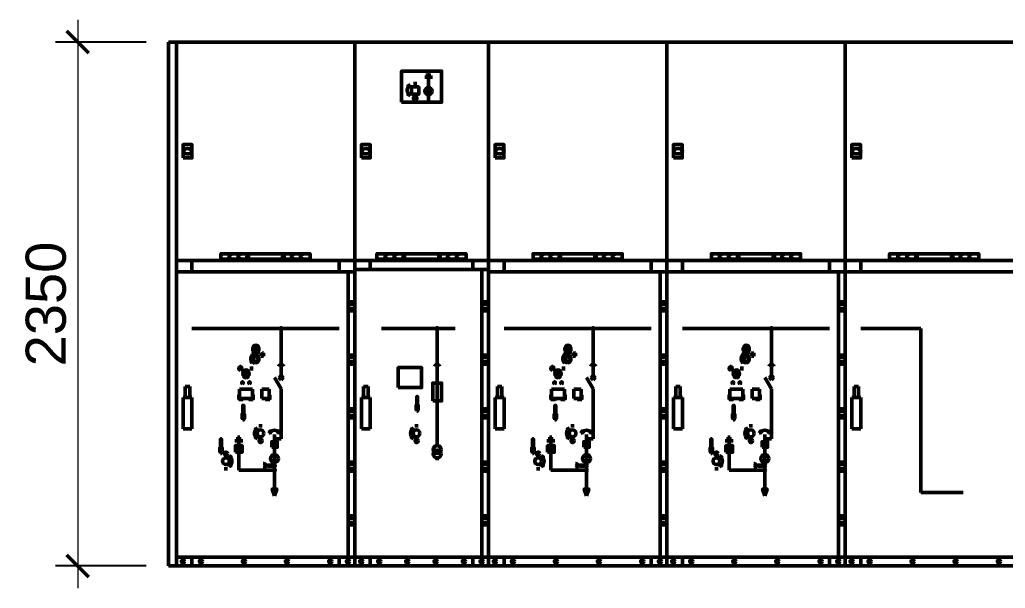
# Model space of a CAD drawing. Header units: millimetres. Extents: x 29247 to 64688, y 20262 to 44025.
# Drawn here: x 41616 to 46038, y 25784 to 28334 of the extents above; entities that cross this region are included whole.
import ezdxf

# ---------------------------------------------------------------- set-up
doc = ezdxf.new("R2010")
doc.units = ezdxf.units.MM
doc.layers.add('.-POPIS1', color=7, linetype='Continuous', lineweight=18)
doc.layers.add('ROZVADĚČ VN', color=5, linetype='Continuous', lineweight=50)
doc.styles.add('ARIALCE', font='arial.ttf')
doc.dimstyles.new('1-100', dxfattribs={"dimtxt": 180, "dimasz": 100, "dimexe": 100, "dimexo": 100, "dimgap": 50, "dimtad": 1, "dimdec": 0, "dimrnd": 1, "dimtxsty": 'ARIALCE', "dimblk": 'ARCHTICK', "dimcen": 1, "dimdle": 100, "dimclrd": 256, "dimclrt": 256, "dimadec": 0, "dimazin": 0, "dimtfac": 1, "dimtdec": 0, "dimtix": 1, "dimtmove": 2, "dimatfit": 0, "dimldrblk": 'ARCHTICK', "dimfxl": 800, "dimfxlon": 1, "dimtfill": 1, "dimlwd": -1, "dimarcsym": 0})

# ---------------------------------------------------------------- blocks, each defined once
blk = doc.blocks.new('_ArchTick')
at = {"color": 0, "linetype": 'ByBlock', "const_width": 0.15}
blk.add_lwpolyline([(-0.5, -0.5), (0.5, 0.5)], dxfattribs=at)
blk = doc.blocks.new('*D35')
at = {"layer": '.-POPIS1'}
blk.add_line((41876.3, 28333.6), (41876.3, 25783.6), dxfattribs=at)
at = {"layer": '.-POPIS1', "color": 0, "lineweight": -2}
for p, q in [((42184.1, 28233.6), (41776.3, 28233.6)), ((42184.1, 25883.6), (41776.3, 25883.6))]:
    blk.add_line(p, q, dxfattribs=at)
at = {"layer": 'DEFPOINTS', "color": 0}
for p in [(42284.1, 28233.6), (41876.3, 25883.6), (42284.1, 25883.6)]:
    blk.add_point(p, dxfattribs=at)
at = {"layer": '.-POPIS1', "xscale": 100, "yscale": 100, "zscale": 100}
for p, rotation in [((41876.3, 28233.6), 90), ((41876.3, 25883.6), 270)]:
    blk.add_blockref('_ArchTick', p, dxfattribs=dict(at, rotation=rotation))
at = {"layer": '.-POPIS1', "insert": (41734.3, 27058.6), "char_height": 180, "attachment_point": 5, "rotation": 90, "style": 'ARIALCE', "bg_fill": 3, "box_fill_scale": 1.1, "bg_fill_color": 257, "bg_fill_transparency": 0}
blk.add_mtext('2350', dxfattribs=at)

msp = doc.modelspace()

# ---------------------------------------------------------------- hatches: boundary and pattern name
at = {"layer": 'ROZVADĚČ VN'}
for points in [[(43357.9, 28037.6), (43363.5, 28032.6), (43367.5, 28042.5)], [(43367.5, 27992.6), (43363.5, 28002.5), (43357.9, 27997.5)], [(43397.1, 26578.6), (43401.1, 26578.6), (43401.1, 26585.1), (43404.1, 26585.1), (43404.1, 26604.6), (43401.1, 26604.6), (43401.1, 26643.6), (43397.1, 26643.6), (43397.1, 26604.6), (43394.1, 26604.6), (43394.1, 26585.1), (43397.1, 26585.1)], [(42614.1, 26564.6), (42614.1, 26545.1), (42617.1, 26545.1), (42617.1, 26538.6), (42621.1, 26538.6), (42621.1, 26545.1), (42624.1, 26545.1), (42624.1, 26564.6), (42621.1, 26564.6), (42621.1, 26603.6), (42617.1, 26603.6), (42617.1, 26564.6)], [(44014.1, 26564.6), (44014.1, 26545.1), (44017.1, 26545.1), (44017.1, 26538.6), (44021.1, 26538.6), (44021.1, 26545.1), (44024.1, 26545.1), (44024.1, 26564.6), (44021.1, 26564.6), (44021.1, 26603.6), (44017.1, 26603.6), (44017.1, 26564.6)], [(44814.1, 26564.6), (44814.1, 26545.1), (44817.1, 26545.1), (44817.1, 26538.6), (44821.1, 26538.6), (44821.1, 26545.1), (44824.1, 26545.1), (44824.1, 26564.6), (44821.1, 26564.6), (44821.1, 26603.6), (44817.1, 26603.6), (44817.1, 26564.6)], [(42673.4, 26498.7), (42679, 26493.6), (42683, 26503.6)], [(42734.1, 26478.8), (42739, 26488.4), (42744.1, 26482.8)], [(42774.1, 26482.8), (42784, 26478.8), (42779.2, 26488.4)], [(43373.4, 26498.7), (43379, 26493.6), (43383, 26503.6)], [(44073.4, 26498.7), (44079, 26493.6), (44083, 26503.6)], [(44134.1, 26478.8), (44139, 26488.4), (44144.1, 26482.8)], [(44174.1, 26482.8), (44184, 26478.8), (44179.2, 26488.4)], [(44873.4, 26498.7), (44879, 26493.6), (44883, 26503.6)], [(44934.1, 26478.8), (44939, 26488.4), (44944.1, 26482.8)], [(44974.1, 26482.8), (44984, 26478.8), (44979.2, 26488.4)], [(42517.1, 26388.6), (42521.1, 26388.6), (42521.1, 26395.1), (42524.1, 26395.1), (42524.1, 26414.6), (42521.1, 26414.6), (42521.1, 26453.6), (42517.1, 26453.6), (42517.1, 26414.6), (42514.1, 26414.6), (42514.1, 26395.1), (42517.1, 26395.1)], [(42683, 26453.7), (42679, 26463.6), (42673.4, 26458.5)], [(43383, 26453.7), (43379, 26463.6), (43373.4, 26458.5)], [(43917.1, 26388.6), (43921.1, 26388.6), (43921.1, 26395.1), (43924.1, 26395.1), (43924.1, 26414.6), (43921.1, 26414.6), (43921.1, 26453.6), (43917.1, 26453.6), (43917.1, 26414.6), (43914.1, 26414.6), (43914.1, 26395.1), (43917.1, 26395.1)], [(44083, 26453.7), (44079, 26463.6), (44073.4, 26458.5)], [(44717.1, 26388.6), (44721.1, 26388.6), (44721.1, 26395.1), (44724.1, 26395.1), (44724.1, 26414.6), (44721.1, 26414.6), (44721.1, 26453.6), (44717.1, 26453.6), (44717.1, 26414.6), (44714.1, 26414.6), (44714.1, 26395.1), (44717.1, 26395.1)], [(44883, 26453.7), (44879, 26463.6), (44873.4, 26458.5)], [(42555.2, 26378.6), (42559.2, 26368.6), (42564.7, 26373.7)], [(43955.2, 26378.6), (43959.2, 26368.6), (43964.7, 26373.7)], [(44755.2, 26378.6), (44759.2, 26368.6), (44764.7, 26373.7)], [(42555.2, 26328.7), (42559.2, 26338.6), (42564.7, 26333.5)], [(43955.2, 26328.7), (43959.2, 26338.6), (43964.7, 26333.5)], [(44755.2, 26328.7), (44759.2, 26338.6), (44764.7, 26333.5)], [(42749.1, 26228.6), (42759.1, 26198.6), (42769.1, 26228.6)], [(44149.1, 26228.6), (44159.1, 26198.6), (44169.1, 26228.6)], [(44949.1, 26228.6), (44959.1, 26198.6), (44969.1, 26228.6)]]:
    msp.add_hatch(color=256, dxfattribs=at).paths.add_polyline_path(points)
h = msp.add_hatch(color=256, dxfattribs=at)
edge = h.paths.add_edge_path()
edge.add_ellipse((42789.1, 26948.6), major_axis=(3.75, 0), ratio=1, start_angle=0, end_angle=360)
h = msp.add_hatch(color=256, dxfattribs=at)
edge = h.paths.add_edge_path()
edge.add_ellipse((43489.1, 26948.6), major_axis=(3.75, 0), ratio=1, start_angle=0, end_angle=360)
h = msp.add_hatch(color=256, dxfattribs=at)
edge = h.paths.add_edge_path()
edge.add_ellipse((44189.1, 26948.6), major_axis=(3.75, 0), ratio=1, start_angle=0, end_angle=360)
h = msp.add_hatch(color=256, dxfattribs=at)
edge = h.paths.add_edge_path()
edge.add_ellipse((44989.1, 26948.6), major_axis=(3.75, 0), ratio=1, start_angle=0, end_angle=360)
h = msp.add_hatch(color=256, dxfattribs=at)
edge = h.paths.add_edge_path()
edge.add_arc((42789.1, 26853.6), 0, 0, 360)
h = msp.add_hatch(color=256, dxfattribs=at)
edge = h.paths.add_edge_path()
edge.add_arc((42953.5, 26853.6), 0, 0, 360)
h = msp.add_hatch(color=256, dxfattribs=at)
edge = h.paths.add_edge_path()
edge.add_arc((44189.1, 26853.6), 0, 0, 360)
h = msp.add_hatch(color=256, dxfattribs=at)
edge = h.paths.add_edge_path()
edge.add_arc((44353.5, 26853.6), 0, 0, 360)
h = msp.add_hatch(color=256, dxfattribs=at)
edge = h.paths.add_edge_path()
edge.add_arc((44989.1, 26853.6), 0, 0, 360)
h = msp.add_hatch(color=256, dxfattribs=at)
edge = h.paths.add_edge_path()
edge.add_arc((45153.5, 26853.6), 0, 0, 360)
h = msp.add_hatch(color=256, dxfattribs=at)
edge = h.paths.add_edge_path()
edge.add_arc((42759.1, 26479.6), 0, 0, 360)
h = msp.add_hatch(color=256, dxfattribs=at)
edge = h.paths.add_edge_path()
edge.add_arc((44159.1, 26479.6), 0, 0, 360)
h = msp.add_hatch(color=256, dxfattribs=at)
edge = h.paths.add_edge_path()
edge.add_arc((44959.1, 26479.6), 0, 0, 360)
h = msp.add_hatch(color=256, dxfattribs=at)
edge = h.paths.add_edge_path()
edge.add_arc((42759.1, 26333.6), 3.75, 0, 360)
h = msp.add_hatch(color=256, dxfattribs=at)
edge = h.paths.add_edge_path()
edge.add_ellipse((42759.1, 26313.6), major_axis=(3.75, 0), ratio=1, start_angle=0, end_angle=360)
h = msp.add_hatch(color=256, dxfattribs=at)
edge = h.paths.add_edge_path()
edge.add_arc((42928, 26313.6), 0, 0, 360)
h = msp.add_hatch(color=256, dxfattribs=at)
edge = h.paths.add_edge_path()
edge.add_arc((42953.5, 26333.6), 0, 0, 360)
h = msp.add_hatch(color=256, dxfattribs=at)
edge = h.paths.add_edge_path()
edge.add_arc((44159.1, 26333.6), 3.75, 0, 360)
h = msp.add_hatch(color=256, dxfattribs=at)
edge = h.paths.add_edge_path()
edge.add_ellipse((44159.1, 26313.6), major_axis=(3.75, 0), ratio=1, start_angle=0, end_angle=360)
h = msp.add_hatch(color=256, dxfattribs=at)
edge = h.paths.add_edge_path()
edge.add_arc((44328, 26313.6), 0, 0, 360)
h = msp.add_hatch(color=256, dxfattribs=at)
edge = h.paths.add_edge_path()
edge.add_arc((44353.5, 26333.6), 0, 0, 360)
h = msp.add_hatch(color=256, dxfattribs=at)
edge = h.paths.add_edge_path()
edge.add_arc((44959.1, 26333.6), 3.75, 0, 360)
h = msp.add_hatch(color=256, dxfattribs=at)
edge = h.paths.add_edge_path()
edge.add_ellipse((44959.1, 26313.6), major_axis=(3.75, 0), ratio=1, start_angle=0, end_angle=360)
h = msp.add_hatch(color=256, dxfattribs=at)
edge = h.paths.add_edge_path()
edge.add_arc((45128, 26313.6), 0, 0, 360)
h = msp.add_hatch(color=256, dxfattribs=at)
edge = h.paths.add_edge_path()
edge.add_arc((45153.5, 26333.6), 0, 0, 360)
h = msp.add_hatch(color=256, dxfattribs=at)
edge = h.paths.add_edge_path()
edge.add_arc((42759.1, 26291.6), 0, 0, 360)
h = msp.add_hatch(color=256, dxfattribs=at)
edge = h.paths.add_edge_path()
edge.add_arc((44159.1, 26291.6), 0, 0, 360)
h = msp.add_hatch(color=256, dxfattribs=at)
edge = h.paths.add_edge_path()
edge.add_arc((44959.1, 26291.6), 0, 0, 360)

# ---------------------------------------------------------------- linework, layer by layer
at = {"layer": 'ROZVADĚČ VN', "linetype": 'Continuous'}
for p, q in [((42319.1, 28233.6), (42284.1, 28233.6)), ((42284.1, 28233.6), (42284.1, 27253.6)), ((42319.1, 27253.6), (42319.1, 28233.6)), ((43438.6, 28085.6), (43461.1, 28085.6)), ((43445.1, 28095.6), (43455.1, 28095.6)), ((43390.1, 28055.1), (43390.1, 28039.9)), ((43433.1, 28075.6), (43468.1, 28075.6)), ((43450.1, 28037.8), (43450.1, 28074.3)), ((43438.1, 28012.6), (43462.7, 28012.6)), ((43450.1, 27971.6), (43450.1, 27992.3)), ((42284.1, 27253.6), (42284.1, 25883.6)), ((42319.1, 25883.6), (42319.1, 27253.6)), ((42389.1, 27203.6), (42389.1, 27253.6)), ((43049.1, 27203.6), (43049.1, 27253.6)), ((43189.1, 27213.6), (43189.1, 27253.6)), ((43649.1, 27213.6), (43649.1, 27253.6)), ((43789.1, 27203.6), (43789.1, 27253.6)), ((44449.1, 27203.6), (44449.1, 27253.6)), ((44589.1, 27203.6), (44589.1, 27253.6)), ((45249.1, 27203.6), (45249.1, 27253.6)), ((45389.1, 27203.6), (45389.1, 27253.6)), ((42319.1, 27203.6), (43119.1, 27203.6)), ((43089.1, 25923.6), (43089.1, 27203.6)), ((43119.1, 27213.6), (43719.1, 27213.6)), ((43689.1, 25923.6), (43689.1, 27213.6)), ((43719.1, 27203.6), (44519.1, 27203.6)), ((44489.1, 25923.6), (44489.1, 27203.6)), ((44519.1, 27203.6), (45319.1, 27203.6)), ((45289.1, 25923.6), (45289.1, 27203.6)), ((45319.1, 27203.6), (46119.1, 27203.6)), ((43119.1, 27068.6), (43089.1, 27068.6)), ((43689.1, 27068.6), (43719.1, 27068.6)), ((44519.1, 27068.6), (44489.1, 27068.6)), ((45319.1, 27068.6), (45289.1, 27068.6)), ((43119.1, 27058.6), (43089.1, 27058.6)), ((43119.1, 27038.6), (43089.1, 27038.6)), ((43119.1, 27028.6), (43089.1, 27028.6)), ((43689.1, 27058.6), (43719.1, 27058.6)), ((43689.1, 27038.6), (43719.1, 27038.6)), ((43689.1, 27028.6), (43719.1, 27028.6)), ((44519.1, 27058.6), (44489.1, 27058.6)), ((44519.1, 27038.6), (44489.1, 27038.6)), ((44519.1, 27028.6), (44489.1, 27028.6)), ((45319.1, 27058.6), (45289.1, 27058.6)), ((45319.1, 27038.6), (45289.1, 27038.6)), ((45319.1, 27028.6), (45289.1, 27028.6)), ((42389.1, 26948.6), (43049.1, 26948.6)), ((42789.1, 26948.6), (42789.1, 26788.6)), ((43239.1, 26948.6), (43569.1, 26948.6)), ((43489.1, 26948.6), (43489.1, 26788.6)), ((43789.1, 26948.6), (44449.1, 26948.6)), ((44189.1, 26948.6), (44189.1, 26788.6)), ((44589.1, 26948.6), (45249.1, 26948.6)), ((44989.1, 26948.6), (44989.1, 26788.6)), ((45659.1, 26948.6), (45389.1, 26948.6)), ((45659.1, 26213.6), (45659.1, 26948.6)), ((42669.2, 26859.6), (42681.7, 26855.4)), ((42699.4, 26840.1), (42700.2, 26840.1)), ((42699.4, 26824.1), (42699.4, 26840.1)), ((42700.2, 26840.1), (42700.2, 26825.1)), ((42704.3, 26836.5), (42704.3, 26840.1)), ((42704.7, 26840.1), (42704.3, 26840.1)), ((42704.7, 26836.1), (42704.7, 26840.1)), ((42708.9, 26840.1), (42709.7, 26840.1)), ((42708.9, 26825.1), (42708.9, 26840.1)), ((42709.7, 26840.1), (42709.7, 26824.1)), ((44069.2, 26859.6), (44081.7, 26855.4)), ((44099.4, 26840.1), (44100.2, 26840.1)), ((44099.4, 26824.1), (44099.4, 26840.1)), ((44100.2, 26840.1), (44100.2, 26825.1)), ((44104.3, 26836.5), (44104.3, 26840.1)), ((44104.7, 26840.1), (44104.3, 26840.1)), ((44104.7, 26836.1), (44104.7, 26840.1)), ((44108.9, 26840.1), (44109.7, 26840.1)), ((44108.9, 26825.1), (44108.9, 26840.1)), ((44109.7, 26840.1), (44109.7, 26824.1)), ((44869.2, 26859.6), (44881.7, 26855.4)), ((44899.4, 26840.1), (44900.2, 26840.1)), ((44899.4, 26824.1), (44899.4, 26840.1)), ((44900.2, 26840.1), (44900.2, 26825.1)), ((44904.3, 26836.5), (44904.3, 26840.1)), ((44904.7, 26840.1), (44904.3, 26840.1)), ((44904.7, 26836.1), (44904.7, 26840.1)), ((44908.9, 26840.1), (44909.7, 26840.1)), ((44908.9, 26825.1), (44908.9, 26840.1)), ((44909.7, 26840.1), (44909.7, 26824.1)), ((42658, 26834), (42667.6, 26839)), ((42659.7, 26831.9), (42658, 26834)), ((42661.9, 26795.1), (42659.7, 26792.3)), ((42663.6, 26827), (42661.9, 26829.1)), ((42667.6, 26839), (42663.6, 26827)), ((42709.7, 26824.1), (42699.4, 26824.1)), ((42704.9, 26825.1), (42700.2, 26825.1)), ((42704.3, 26836.5), (42700.6, 26835.2)), ((42700.6, 26835.2), (42707, 26833.1)), ((42707, 26833.1), (42700.6, 26830.9)), ((42700.6, 26830.9), (42707, 26828.7)), ((42707, 26828.7), (42700.6, 26826.6)), ((42700.6, 26826.6), (42704.9, 26825.1)), ((42702.1, 26835.2), (42704.7, 26836.1)), ((42708.5, 26833.1), (42702.1, 26835.2)), ((42702.1, 26830.9), (42708.5, 26833.1)), ((42708.5, 26828.7), (42702.1, 26830.9)), ((42702.1, 26826.6), (42708.5, 26828.7)), ((42706.4, 26825.1), (42702.1, 26826.6)), ((42708.9, 26825.1), (42706.4, 26825.1)), ((43119.1, 26828.6), (43089.1, 26828.6)), ((43119.1, 26818.6), (43089.1, 26818.6)), ((43119.1, 26798.6), (43089.1, 26798.6)), ((43689.1, 26828.6), (43719.1, 26828.6)), ((43689.1, 26818.6), (43719.1, 26818.6)), ((43689.1, 26798.6), (43719.1, 26798.6)), ((44058, 26834), (44067.6, 26839)), ((44059.7, 26831.9), (44058, 26834)), ((44061.9, 26795.1), (44059.7, 26792.3)), ((44063.6, 26827), (44061.9, 26829.1)), ((44067.6, 26839), (44063.6, 26827)), ((44109.7, 26824.1), (44099.4, 26824.1)), ((44104.9, 26825.1), (44100.2, 26825.1)), ((44104.3, 26836.5), (44100.6, 26835.2)), ((44100.6, 26835.2), (44107, 26833.1)), ((44107, 26833.1), (44100.6, 26830.9)), ((44100.6, 26830.9), (44107, 26828.7)), ((44107, 26828.7), (44100.6, 26826.6)), ((44100.6, 26826.6), (44104.9, 26825.1)), ((44102.1, 26835.2), (44104.7, 26836.1)), ((44108.5, 26833.1), (44102.1, 26835.2)), ((44102.1, 26830.9), (44108.5, 26833.1)), ((44108.5, 26828.7), (44102.1, 26830.9)), ((44102.1, 26826.6), (44108.5, 26828.7)), ((44106.4, 26825.1), (44102.1, 26826.6)), ((44108.9, 26825.1), (44106.4, 26825.1)), ((44519.1, 26828.6), (44489.1, 26828.6)), ((44519.1, 26818.6), (44489.1, 26818.6)), ((44519.1, 26798.6), (44489.1, 26798.6)), ((44858, 26834), (44867.6, 26839)), ((44859.7, 26831.9), (44858, 26834)), ((44861.9, 26795.1), (44859.7, 26792.3)), ((44863.6, 26827), (44861.9, 26829.1)), ((44867.6, 26839), (44863.6, 26827)), ((44909.7, 26824.1), (44899.4, 26824.1)), ((44904.9, 26825.1), (44900.2, 26825.1)), ((44904.3, 26836.5), (44900.6, 26835.2)), ((44900.6, 26835.2), (44907, 26833.1)), ((44907, 26833.1), (44900.6, 26830.9)), ((44900.6, 26830.9), (44907, 26828.7)), ((44907, 26828.7), (44900.6, 26826.6)), ((44900.6, 26826.6), (44904.9, 26825.1)), ((44902.1, 26835.2), (44904.7, 26836.1)), ((44908.5, 26833.1), (44902.1, 26835.2)), ((44902.1, 26830.9), (44908.5, 26833.1)), ((44908.5, 26828.7), (44902.1, 26830.9)), ((44902.1, 26826.6), (44908.5, 26828.7)), ((44906.4, 26825.1), (44902.1, 26826.6)), ((44908.9, 26825.1), (44906.4, 26825.1)), ((45319.1, 26828.6), (45289.1, 26828.6)), ((45319.1, 26818.6), (45289.1, 26818.6)), ((45319.1, 26798.6), (45289.1, 26798.6)), ((42655.4, 26760.4), (42655.4, 26778.4)), ((42789.1, 26728.6), (42789.1, 26778.6)), ((43119.1, 26788.6), (43089.1, 26788.6)), ((43489.1, 26778.6), (43489.1, 26423.6)), ((43689.1, 26788.6), (43719.1, 26788.6)), ((44055.4, 26760.4), (44055.4, 26778.4)), ((44189.1, 26728.6), (44189.1, 26778.6)), ((44519.1, 26788.6), (44489.1, 26788.6)), ((44855.4, 26760.4), (44855.4, 26778.4)), ((44989.1, 26728.6), (44989.1, 26778.6)), ((45319.1, 26788.6), (45289.1, 26788.6)), ((42625.3, 26747.6), (42637.7, 26743.4)), ((42789.1, 26678.6), (42759.1, 26728.6)), ((42779.1, 26718.6), (42799.1, 26738.6)), ((42799.1, 26718.6), (42779.1, 26738.6)), ((44025.3, 26747.6), (44037.7, 26743.4)), ((44189.1, 26678.6), (44159.1, 26728.6)), ((44179.1, 26718.6), (44199.1, 26738.6)), ((44199.1, 26718.6), (44179.1, 26738.6)), ((44825.3, 26747.6), (44837.7, 26743.4)), ((44989.1, 26678.6), (44959.1, 26728.6)), ((44979.1, 26718.6), (44999.1, 26738.6)), ((44999.1, 26718.6), (44979.1, 26738.6)), ((42359.1, 26638.6), (42359.1, 26688.6)), ((42359.1, 26688.6), (42379.1, 26688.6)), ((42379.1, 26688.6), (42379.1, 26638.6)), ((42602.5, 26676.6), (42602.5, 26634.6)), ((42660.7, 26676.6), (42602.5, 26676.6)), ((42660.7, 26634.6), (42660.7, 26676.6)), ((42702.9, 26676.6), (42702.9, 26634.6)), ((42735.6, 26676.6), (42702.9, 26676.6)), ((42735.6, 26634.6), (42735.6, 26676.6)), ((42789.1, 26453.6), (42789.1, 26678.6)), ((43159.1, 26638.6), (43159.1, 26688.6)), ((43159.1, 26688.6), (43179.1, 26688.6)), ((43179.1, 26688.6), (43179.1, 26638.6)), ((43759.1, 26638.6), (43759.1, 26688.6)), ((43759.1, 26688.6), (43779.1, 26688.6)), ((43779.1, 26688.6), (43779.1, 26638.6)), ((44002.5, 26676.6), (44002.5, 26634.6)), ((44060.7, 26676.6), (44002.5, 26676.6)), ((44060.7, 26634.6), (44060.7, 26676.6)), ((44102.9, 26676.6), (44102.9, 26634.6)), ((44135.6, 26676.6), (44102.9, 26676.6)), ((44135.6, 26634.6), (44135.6, 26676.6)), ((44189.1, 26453.6), (44189.1, 26678.6)), ((44559.1, 26638.6), (44559.1, 26688.6)), ((44559.1, 26688.6), (44579.1, 26688.6)), ((44579.1, 26688.6), (44579.1, 26638.6)), ((44802.5, 26676.6), (44802.5, 26634.6)), ((44860.7, 26676.6), (44802.5, 26676.6)), ((44860.7, 26634.6), (44860.7, 26676.6)), ((44902.9, 26676.6), (44902.9, 26634.6)), ((44935.6, 26676.6), (44902.9, 26676.6)), ((44935.6, 26634.6), (44935.6, 26676.6)), ((44989.1, 26453.6), (44989.1, 26678.6)), ((45359.1, 26638.6), (45359.1, 26688.6)), ((45359.1, 26688.6), (45379.1, 26688.6)), ((45379.1, 26688.6), (45379.1, 26638.6)), ((42389.1, 26638.6), (42349.1, 26638.6)), ((42349.1, 26638.6), (42349.1, 26498.6)), ((42389.1, 26498.6), (42389.1, 26638.6)), ((42599.3, 26650.6), (42602.5, 26650.6)), ((42599.3, 26630.6), (42599.3, 26650.6)), ((42619.2, 26630.6), (42599.3, 26630.6)), ((42602.5, 26650.6), (42602.5, 26634.6)), ((42602.5, 26634.6), (42660.7, 26634.6)), ((42602.5, 26634.6), (42619.2, 26634.6)), ((42619.2, 26634.6), (42619.2, 26630.6)), ((42644, 26630.6), (42644, 26634.6)), ((42644, 26634.6), (42660.7, 26634.6)), ((42663.9, 26630.6), (42644, 26630.6)), ((42660.7, 26650.6), (42663.9, 26650.6)), ((42660.7, 26634.6), (42660.7, 26650.6)), ((42663.9, 26650.6), (42663.9, 26630.6)), ((42702.9, 26634.6), (42735.6, 26634.6)), ((42718.9, 26630.6), (42718.9, 26634.6)), ((42718.9, 26634.6), (42735.6, 26634.6)), ((42738.8, 26630.6), (42718.9, 26630.6)), ((42723.9, 26630.6), (42720.7, 26634.6)), ((42722.1, 26630.6), (42725.3, 26634.6)), ((42731.4, 26630.6), (42728.2, 26634.6)), ((42729.6, 26630.6), (42732.8, 26634.6)), ((42735.6, 26650.6), (42738.8, 26650.6)), ((42735.6, 26634.6), (42735.6, 26650.6)), ((42735.6, 26647.5), (42738, 26650.6)), ((42738.8, 26640.2), (42735.6, 26644.2)), ((42735.6, 26638.1), (42738.8, 26642.1)), ((42738.8, 26630.8), (42735.6, 26634.8)), ((42737.1, 26630.6), (42738.8, 26632.7)), ((42738.8, 26649.6), (42738, 26650.6)), ((42738.8, 26650.6), (42738.8, 26630.6)), ((43189.1, 26638.6), (43149.1, 26638.6)), ((43149.1, 26638.6), (43149.1, 26498.6)), ((43189.1, 26498.6), (43189.1, 26638.6)), ((43789.1, 26638.6), (43749.1, 26638.6)), ((43749.1, 26638.6), (43749.1, 26498.6)), ((43789.1, 26498.6), (43789.1, 26638.6)), ((43999.3, 26650.6), (44002.5, 26650.6)), ((43999.3, 26630.6), (43999.3, 26650.6)), ((44019.2, 26630.6), (43999.3, 26630.6)), ((44002.5, 26650.6), (44002.5, 26634.6)), ((44002.5, 26634.6), (44060.7, 26634.6)), ((44002.5, 26634.6), (44019.2, 26634.6)), ((44019.2, 26634.6), (44019.2, 26630.6)), ((44044, 26630.6), (44044, 26634.6)), ((44044, 26634.6), (44060.7, 26634.6)), ((44063.9, 26630.6), (44044, 26630.6)), ((44060.7, 26650.6), (44063.9, 26650.6)), ((44060.7, 26634.6), (44060.7, 26650.6)), ((44063.9, 26650.6), (44063.9, 26630.6)), ((44102.9, 26634.6), (44135.6, 26634.6)), ((44118.9, 26630.6), (44118.9, 26634.6)), ((44118.9, 26634.6), (44135.6, 26634.6)), ((44138.8, 26630.6), (44118.9, 26630.6)), ((44123.9, 26630.6), (44120.7, 26634.6)), ((44122.1, 26630.6), (44125.3, 26634.6)), ((44131.4, 26630.6), (44128.2, 26634.6)), ((44129.6, 26630.6), (44132.8, 26634.6)), ((44135.6, 26650.6), (44138.8, 26650.6)), ((44135.6, 26634.6), (44135.6, 26650.6)), ((44135.6, 26647.5), (44138, 26650.6)), ((44138.8, 26640.2), (44135.6, 26644.2)), ((44135.6, 26638.1), (44138.8, 26642.1)), ((44138.8, 26630.8), (44135.6, 26634.8)), ((44137.1, 26630.6), (44138.8, 26632.7)), ((44138.8, 26649.6), (44138, 26650.6)), ((44138.8, 26650.6), (44138.8, 26630.6)), ((44589.1, 26638.6), (44549.1, 26638.6)), ((44549.1, 26638.6), (44549.1, 26498.6)), ((44589.1, 26498.6), (44589.1, 26638.6)), ((44799.3, 26650.6), (44802.5, 26650.6)), ((44799.3, 26630.6), (44799.3, 26650.6)), ((44819.2, 26630.6), (44799.3, 26630.6)), ((44802.5, 26650.6), (44802.5, 26634.6)), ((44802.5, 26634.6), (44860.7, 26634.6)), ((44802.5, 26634.6), (44819.2, 26634.6)), ((44819.2, 26634.6), (44819.2, 26630.6)), ((44844, 26630.6), (44844, 26634.6)), ((44844, 26634.6), (44860.7, 26634.6)), ((44863.9, 26630.6), (44844, 26630.6)), ((44860.7, 26650.6), (44863.9, 26650.6)), ((44860.7, 26634.6), (44860.7, 26650.6)), ((44863.9, 26650.6), (44863.9, 26630.6)), ((44902.9, 26634.6), (44935.6, 26634.6)), ((44918.9, 26630.6), (44918.9, 26634.6)), ((44918.9, 26634.6), (44935.6, 26634.6)), ((44938.8, 26630.6), (44918.9, 26630.6)), ((44923.9, 26630.6), (44920.7, 26634.6)), ((44922.1, 26630.6), (44925.3, 26634.6)), ((44931.4, 26630.6), (44928.2, 26634.6)), ((44929.6, 26630.6), (44932.8, 26634.6)), ((44935.6, 26650.6), (44938.8, 26650.6)), ((44935.6, 26634.6), (44935.6, 26650.6)), ((44935.6, 26647.5), (44938, 26650.6)), ((44938.8, 26640.2), (44935.6, 26644.2)), ((44935.6, 26638.1), (44938.8, 26642.1)), ((44938.8, 26630.8), (44935.6, 26634.8)), ((44937.1, 26630.6), (44938.8, 26632.7)), ((44938.8, 26649.6), (44938, 26650.6)), ((44938.8, 26650.6), (44938.8, 26630.6)), ((45389.1, 26638.6), (45349.1, 26638.6)), ((45349.1, 26638.6), (45349.1, 26498.6)), ((45389.1, 26498.6), (45389.1, 26638.6)), ((43119.1, 26588.6), (43089.1, 26588.6)), ((43119.1, 26578.6), (43089.1, 26578.6)), ((43689.1, 26588.6), (43719.1, 26588.6)), ((43689.1, 26578.6), (43719.1, 26578.6)), ((44519.1, 26588.6), (44489.1, 26588.6)), ((44519.1, 26578.6), (44489.1, 26578.6)), ((45319.1, 26588.6), (45289.1, 26588.6)), ((45319.1, 26578.6), (45289.1, 26578.6)), ((43119.1, 26558.6), (43089.1, 26558.6)), ((43119.1, 26548.6), (43089.1, 26548.6)), ((43689.1, 26558.6), (43719.1, 26558.6)), ((43689.1, 26548.6), (43719.1, 26548.6)), ((44519.1, 26558.6), (44489.1, 26558.6)), ((44519.1, 26548.6), (44489.1, 26548.6)), ((45319.1, 26558.6), (45289.1, 26558.6)), ((45319.1, 26548.6), (45289.1, 26548.6)), ((42349.1, 26498.6), (42389.1, 26498.6)), ((42696.6, 26519.9), (42696.6, 26504.9)), ((43149.1, 26498.6), (43189.1, 26498.6)), ((43396.6, 26519.9), (43396.6, 26504.9)), ((43749.1, 26498.6), (43789.1, 26498.6)), ((44096.6, 26519.9), (44096.6, 26504.9)), ((44549.1, 26498.6), (44589.1, 26498.6)), ((44896.6, 26519.9), (44896.6, 26504.9)), ((45349.1, 26498.6), (45389.1, 26498.6)), ((42581.6, 26445.6), (42616.6, 26445.6)), ((42587.6, 26453.6), (42610.1, 26453.6)), ((42593.1, 26461.6), (42603.1, 26461.6)), ((42599.1, 26453.6), (42599.1, 26313.6)), ((42759.1, 26473.6), (42759.1, 26363.6)), ((42759.1, 26453.6), (42789.1, 26453.6)), ((43981.6, 26445.6), (44016.6, 26445.6)), ((43987.6, 26453.6), (44010.1, 26453.6)), ((43993.1, 26461.6), (44003.1, 26461.6)), ((43999.1, 26453.6), (43999.1, 26313.6)), ((44159.1, 26473.6), (44159.1, 26363.6)), ((44159.1, 26453.6), (44189.1, 26453.6)), ((44781.6, 26445.6), (44816.6, 26445.6)), ((44787.6, 26453.6), (44810.1, 26453.6)), ((44793.1, 26461.6), (44803.1, 26461.6)), ((44799.1, 26453.6), (44799.1, 26313.6)), ((44959.1, 26473.6), (44959.1, 26363.6)), ((44959.1, 26453.6), (44989.1, 26453.6)), ((42759.1, 26390.6), (42759.1, 26220.6)), ((43489.1, 26368.6), (43489.1, 26358.6)), ((44159.1, 26390.6), (44159.1, 26220.6)), ((44959.1, 26390.6), (44959.1, 26220.6)), ((42541.6, 26312.4), (42541.6, 26327.4)), ((42599.1, 26313.6), (42759.1, 26313.6)), ((42719.1, 26333.6), (42735.1, 26333.6)), ((42735.1, 26343.6), (42735.1, 26323.6)), ((42747.1, 26343.6), (42747.1, 26323.6)), ((42747.1, 26333.1), (42759.1, 26333.1)), ((43119.1, 26348.6), (43089.1, 26348.6)), ((43119.1, 26338.6), (43089.1, 26338.6)), ((43119.1, 26318.6), (43089.1, 26318.6)), ((43119.1, 26308.6), (43089.1, 26308.6)), ((43689.1, 26348.6), (43719.1, 26348.6)), ((43689.1, 26338.6), (43719.1, 26338.6)), ((43689.1, 26318.6), (43719.1, 26318.6)), ((43689.1, 26308.6), (43719.1, 26308.6)), ((43941.6, 26312.4), (43941.6, 26327.4)), ((43999.1, 26313.6), (44159.1, 26313.6)), ((44119.1, 26333.6), (44135.1, 26333.6)), ((44135.1, 26343.6), (44135.1, 26323.6)), ((44147.1, 26343.6), (44147.1, 26323.6)), ((44147.1, 26333.1), (44159.1, 26333.1)), ((44519.1, 26348.6), (44489.1, 26348.6)), ((44519.1, 26338.6), (44489.1, 26338.6)), ((44519.1, 26318.6), (44489.1, 26318.6)), ((44519.1, 26308.6), (44489.1, 26308.6)), ((44741.6, 26312.4), (44741.6, 26327.4)), ((44799.1, 26313.6), (44959.1, 26313.6)), ((44919.1, 26333.6), (44935.1, 26333.6)), ((44935.1, 26343.6), (44935.1, 26323.6)), ((44947.1, 26343.6), (44947.1, 26323.6)), ((44947.1, 26333.1), (44959.1, 26333.1)), ((45319.1, 26348.6), (45289.1, 26348.6)), ((45319.1, 26338.6), (45289.1, 26338.6)), ((45319.1, 26318.6), (45289.1, 26318.6)), ((45319.1, 26308.6), (45289.1, 26308.6)), ((45849.1, 26213.6), (45659.1, 26213.6)), ((43119.1, 26108.6), (43089.1, 26108.6)), ((43119.1, 26098.6), (43089.1, 26098.6)), ((43689.1, 26108.6), (43719.1, 26108.6)), ((43689.1, 26098.6), (43719.1, 26098.6)), ((44519.1, 26108.6), (44489.1, 26108.6)), ((44519.1, 26098.6), (44489.1, 26098.6)), ((45319.1, 26108.6), (45289.1, 26108.6)), ((45319.1, 26098.6), (45289.1, 26098.6)), ((43119.1, 26078.6), (43089.1, 26078.6)), ((43119.1, 26068.6), (43089.1, 26068.6)), ((43689.1, 26078.6), (43719.1, 26078.6)), ((43689.1, 26068.6), (43719.1, 26068.6)), ((44519.1, 26078.6), (44489.1, 26078.6)), ((44519.1, 26068.6), (44489.1, 26068.6)), ((45319.1, 26078.6), (45289.1, 26078.6)), ((45319.1, 26068.6), (45289.1, 26068.6)), ((42319.1, 25923.6), (43119.1, 25923.6)), ((42389.1, 25923.6), (42389.1, 25883.6)), ((43049.1, 25923.6), (43049.1, 25883.6)), ((43119.1, 25923.6), (43719.1, 25923.6)), ((43189.1, 25923.6), (43189.1, 25883.6)), ((43649.1, 25923.6), (43649.1, 25883.6)), ((43719.1, 25923.6), (44519.1, 25923.6)), ((43789.1, 25923.6), (43789.1, 25883.6)), ((44449.1, 25923.6), (44449.1, 25883.6)), ((44519.1, 25923.6), (45319.1, 25923.6)), ((44589.1, 25923.6), (44589.1, 25883.6)), ((45249.1, 25923.6), (45249.1, 25883.6)), ((45319.1, 25923.6), (46119.1, 25923.6)), ((45389.1, 25923.6), (45389.1, 25883.6)), ((42284.1, 25883.6), (42319.1, 25883.6))]:
    msp.add_line(p, q, dxfattribs=at)
for points in [[(42319.1, 27253.6), (43119.1, 27253.6), (43119.1, 28233.6), (42319.1, 28233.6)], [(43119.1, 27253.6), (43119.1, 28233.6)], [(43119.1, 27253.6), (43119.1, 28233.6)], [(43119.1, 27253.6), (43719.1, 27253.6), (43719.1, 28233.6), (43119.1, 28233.6)], [(43119.1, 27253.6), (43119.1, 28233.6)], [(43719.1, 27253.6), (43719.1, 28233.6)], [(43719.1, 27253.6), (44519.1, 27253.6), (44519.1, 28233.6), (43719.1, 28233.6)], [(44519.1, 27253.6), (44519.1, 28233.6)], [(44519.1, 27253.6), (44519.1, 28233.6)], [(44519.1, 27253.6), (45319.1, 27253.6), (45319.1, 28233.6), (44519.1, 28233.6)], [(45319.1, 27253.6), (46119.1, 27253.6), (46119.1, 28233.6), (45319.1, 28233.6)], [(45319.1, 27253.6), (45319.1, 28233.6)], [(45319.1, 27253.6), (45319.1, 28233.6)], [(45319.1, 27253.6), (45319.1, 28233.6)], [(45319.1, 27253.6), (45319.1, 28233.6)], [(43329.1, 27963.6), (43509.1, 27963.6), (43509.1, 28103.6), (43329.1, 28103.6)], [(43367.5, 28042.5), (43357.9, 28037.6), (43363.5, 28032.6)], [(43367.5, 27992.6), (43363.5, 28002.5), (43357.9, 27997.5)], [(43373.7, 27999.4), (43406.4, 27999.4), (43406.4, 28032.1), (43373.7, 28032.1)], [(42349.1, 27713.6), (42388.7, 27713.6), (42388.7, 27773.6), (42349.1, 27773.6)], [(43149.1, 27713.6), (43188.7, 27713.6), (43188.7, 27773.6), (43149.1, 27773.6)], [(43749.1, 27713.6), (43788.7, 27713.6), (43788.7, 27773.6), (43749.1, 27773.6)], [(44549.1, 27713.6), (44588.7, 27713.6), (44588.7, 27773.6), (44549.1, 27773.6)], [(45349.1, 27713.6), (45388.7, 27713.6), (45388.7, 27773.6), (45349.1, 27773.6)], [(42519.1, 27259.1), (42919.1, 27259.1), (42919.1, 27284.1), (42519.1, 27284.1)], [(43219.1, 27259.1), (43619.1, 27259.1), (43619.1, 27284.1), (43219.1, 27284.1)], [(43919.1, 27259.1), (44319.1, 27259.1), (44319.1, 27284.1), (43919.1, 27284.1)], [(44719.1, 27259.1), (45119.1, 27259.1), (45119.1, 27284.1), (44719.1, 27284.1)], [(45519.1, 27259.1), (45919.1, 27259.1), (45919.1, 27284.1), (45519.1, 27284.1)], [(42319.1, 25883.6), (43119.1, 25883.6), (43119.1, 27253.6), (42319.1, 27253.6)], [(43119.1, 25883.6), (43119.1, 27253.6)], [(43119.1, 25883.6), (43119.1, 27253.6)], [(43119.1, 25883.6), (43719.1, 25883.6), (43719.1, 27253.6), (43119.1, 27253.6)], [(43119.1, 25883.6), (43119.1, 27253.6)], [(43719.1, 25883.6), (43719.1, 27253.6)], [(43719.1, 25883.6), (44519.1, 25883.6), (44519.1, 27253.6), (43719.1, 27253.6)], [(44519.1, 25883.6), (44519.1, 27253.6)], [(44519.1, 25883.6), (44519.1, 27253.6)], [(44519.1, 25883.6), (45319.1, 25883.6), (45319.1, 27253.6), (44519.1, 27253.6)], [(45319.1, 25883.6), (46119.1, 25883.6), (46119.1, 27253.6), (45319.1, 27253.6)], [(45319.1, 25883.6), (45319.1, 27253.6)], [(45319.1, 25883.6), (45319.1, 27253.6)], [(45319.1, 25883.6), (45319.1, 27253.6)], [(45319.1, 25883.6), (45319.1, 27253.6)], [(43314.1, 26683.6), (43419.1, 26683.6), (43419.1, 26773.6), (43314.1, 26773.6)], [(43469.1, 26623.6), (43509.1, 26623.6), (43509.1, 26703.6), (43469.1, 26703.6)], [(43397.1, 26578.6), (43401.1, 26578.6), (43401.1, 26585.1), (43404.1, 26585.1), (43404.1, 26604.6), (43401.1, 26604.6), (43401.1, 26643.6), (43397.1, 26643.6), (43397.1, 26604.6), (43394.1, 26604.6), (43394.1, 26585.1), (43397.1, 26585.1)], [(42617.1, 26538.6), (42621.1, 26538.6), (42621.1, 26545.1), (42624.1, 26545.1), (42624.1, 26564.6), (42621.1, 26564.6), (42621.1, 26603.6), (42617.1, 26603.6), (42617.1, 26564.6), (42614.1, 26564.6), (42614.1, 26545.1), (42617.1, 26545.1)], [(44017.1, 26538.6), (44021.1, 26538.6), (44021.1, 26545.1), (44024.1, 26545.1), (44024.1, 26564.6), (44021.1, 26564.6), (44021.1, 26603.6), (44017.1, 26603.6), (44017.1, 26564.6), (44014.1, 26564.6), (44014.1, 26545.1), (44017.1, 26545.1)], [(44817.1, 26538.6), (44821.1, 26538.6), (44821.1, 26545.1), (44824.1, 26545.1), (44824.1, 26564.6), (44821.1, 26564.6), (44821.1, 26603.6), (44817.1, 26603.6), (44817.1, 26564.6), (44814.1, 26564.6), (44814.1, 26545.1), (44817.1, 26545.1)], [(42683, 26503.6), (42673.4, 26498.7), (42679, 26493.6)], [(42734.1, 26478.8), (42744.1, 26482.8), (42739, 26488.4)], [(42784, 26478.8), (42779.2, 26488.4), (42774.1, 26482.8)], [(43383, 26503.6), (43373.4, 26498.7), (43379, 26493.6)], [(44083, 26503.6), (44073.4, 26498.7), (44079, 26493.6)], [(44134.1, 26478.8), (44144.1, 26482.8), (44139, 26488.4)], [(44184, 26478.8), (44179.2, 26488.4), (44174.1, 26482.8)], [(44883, 26503.6), (44873.4, 26498.7), (44879, 26493.6)], [(44934.1, 26478.8), (44944.1, 26482.8), (44939, 26488.4)], [(44984, 26478.8), (44979.2, 26488.4), (44974.1, 26482.8)], [(42517.1, 26388.6), (42521.1, 26388.6), (42521.1, 26395.1), (42524.1, 26395.1), (42524.1, 26414.6), (42521.1, 26414.6), (42521.1, 26453.6), (42517.1, 26453.6), (42517.1, 26414.6), (42514.1, 26414.6), (42514.1, 26395.1), (42517.1, 26395.1)], [(42683, 26453.7), (42679, 26463.6), (42673.4, 26458.5)], [(42746.6, 26416.1), (42771.6, 26416.1), (42771.6, 26441.1), (42746.6, 26441.1)], [(43383, 26453.7), (43379, 26463.6), (43373.4, 26458.5)], [(43917.1, 26388.6), (43921.1, 26388.6), (43921.1, 26395.1), (43924.1, 26395.1), (43924.1, 26414.6), (43921.1, 26414.6), (43921.1, 26453.6), (43917.1, 26453.6), (43917.1, 26414.6), (43914.1, 26414.6), (43914.1, 26395.1), (43917.1, 26395.1)], [(44083, 26453.7), (44079, 26463.6), (44073.4, 26458.5)], [(44146.6, 26416.1), (44171.6, 26416.1), (44171.6, 26441.1), (44146.6, 26441.1)], [(44717.1, 26388.6), (44721.1, 26388.6), (44721.1, 26395.1), (44724.1, 26395.1), (44724.1, 26414.6), (44721.1, 26414.6), (44721.1, 26453.6), (44717.1, 26453.6), (44717.1, 26414.6), (44714.1, 26414.6), (44714.1, 26395.1), (44717.1, 26395.1)], [(44883, 26453.7), (44879, 26463.6), (44873.4, 26458.5)], [(44946.6, 26416.1), (44971.6, 26416.1), (44971.6, 26441.1), (44946.6, 26441.1)], [(42584.1, 26393.6), (42614.1, 26393.6), (42614.1, 26423.6), (42584.1, 26423.6)], [(43984.1, 26393.6), (44014.1, 26393.6), (44014.1, 26423.6), (43984.1, 26423.6)], [(44784.1, 26393.6), (44814.1, 26393.6), (44814.1, 26423.6), (44784.1, 26423.6)], [(42555.2, 26378.6), (42559.2, 26368.6), (42564.7, 26373.7)], [(43955.2, 26378.6), (43959.2, 26368.6), (43964.7, 26373.7)], [(44755.2, 26378.6), (44759.2, 26368.6), (44764.7, 26373.7)], [(42555.2, 26328.7), (42564.7, 26333.5), (42559.2, 26338.6)], [(43955.2, 26328.7), (43964.7, 26333.5), (43959.2, 26338.6)], [(44755.2, 26328.7), (44764.7, 26333.5), (44759.2, 26338.6)], [(42759.1, 26198.6), (42769.1, 26228.6), (42749.1, 26228.6)], [(44159.1, 26198.6), (44169.1, 26228.6), (44149.1, 26228.6)], [(44959.1, 26198.6), (44969.1, 26228.6), (44949.1, 26228.6)]]:
    msp.add_lwpolyline(points, close=True, dxfattribs=at)
for points in [[(42599.3, 26645.9), (42602.5, 26649.9), (42602.5, 26649.9)], [(42602.5, 26641.9), (42599.3, 26645.9), (42599.3, 26645.9)], [(42599.3, 26636.4), (42602.5, 26640.4), (42602.5, 26640.4)], [(42603.9, 26630.6), (42599.3, 26636.4), (42599.3, 26636.4)], [(42602.1, 26630.6), (42605.3, 26634.6), (42605.3, 26634.6)], [(42611.5, 26630.6), (42608.3, 26634.6), (42608.3, 26634.6)], [(42609.6, 26630.6), (42612.8, 26634.6), (42612.8, 26634.6)], [(42619, 26630.6), (42615.8, 26634.6), (42615.8, 26634.6)], [(42617.1, 26630.6), (42619.2, 26633.2), (42619.2, 26633.2)], [(42649, 26630.6), (42645.8, 26634.6), (42645.8, 26634.6)], [(42647.2, 26630.6), (42650.4, 26634.6), (42650.4, 26634.6)], [(42656.5, 26630.6), (42653.3, 26634.6), (42653.3, 26634.6)], [(42654.7, 26630.6), (42657.9, 26634.6), (42657.9, 26634.6)], [(42660.7, 26647.5), (42663.1, 26650.6), (42663.1, 26650.6)], [(42663.9, 26640.2), (42660.7, 26644.2), (42660.7, 26644.2)], [(42660.7, 26638.1), (42663.9, 26642.1), (42663.9, 26642.1)], [(42663.9, 26630.8), (42660.7, 26634.8), (42660.7, 26634.8)], [(42662.2, 26630.6), (42663.9, 26632.7), (42663.9, 26632.7)], [(42663.9, 26649.6), (42663.1, 26650.6), (42663.1, 26650.6)], [(43999.3, 26645.9), (44002.5, 26649.9), (44002.5, 26649.9)], [(44002.5, 26641.9), (43999.3, 26645.9), (43999.3, 26645.9)], [(43999.3, 26636.4), (44002.5, 26640.4), (44002.5, 26640.4)], [(44003.9, 26630.6), (43999.3, 26636.4), (43999.3, 26636.4)], [(44002.1, 26630.6), (44005.3, 26634.6), (44005.3, 26634.6)], [(44011.5, 26630.6), (44008.3, 26634.6), (44008.3, 26634.6)], [(44009.6, 26630.6), (44012.8, 26634.6), (44012.8, 26634.6)], [(44019, 26630.6), (44015.8, 26634.6), (44015.8, 26634.6)], [(44017.1, 26630.6), (44019.2, 26633.2), (44019.2, 26633.2)], [(44049, 26630.6), (44045.8, 26634.6), (44045.8, 26634.6)], [(44047.2, 26630.6), (44050.4, 26634.6), (44050.4, 26634.6)], [(44056.5, 26630.6), (44053.3, 26634.6), (44053.3, 26634.6)], [(44054.7, 26630.6), (44057.9, 26634.6), (44057.9, 26634.6)], [(44060.7, 26647.5), (44063.1, 26650.6), (44063.1, 26650.6)], [(44063.9, 26640.2), (44060.7, 26644.2), (44060.7, 26644.2)], [(44060.7, 26638.1), (44063.9, 26642.1), (44063.9, 26642.1)], [(44063.9, 26630.8), (44060.7, 26634.8), (44060.7, 26634.8)], [(44062.2, 26630.6), (44063.9, 26632.7), (44063.9, 26632.7)], [(44063.9, 26649.6), (44063.1, 26650.6), (44063.1, 26650.6)], [(44799.3, 26645.9), (44802.5, 26649.9), (44802.5, 26649.9)], [(44802.5, 26641.9), (44799.3, 26645.9), (44799.3, 26645.9)], [(44799.3, 26636.4), (44802.5, 26640.4), (44802.5, 26640.4)], [(44803.9, 26630.6), (44799.3, 26636.4), (44799.3, 26636.4)], [(44802.1, 26630.6), (44805.3, 26634.6), (44805.3, 26634.6)], [(44811.5, 26630.6), (44808.3, 26634.6), (44808.3, 26634.6)], [(44809.6, 26630.6), (44812.8, 26634.6), (44812.8, 26634.6)], [(44819, 26630.6), (44815.8, 26634.6), (44815.8, 26634.6)], [(44817.1, 26630.6), (44819.2, 26633.2), (44819.2, 26633.2)], [(44849, 26630.6), (44845.8, 26634.6), (44845.8, 26634.6)], [(44847.2, 26630.6), (44850.4, 26634.6), (44850.4, 26634.6)], [(44856.5, 26630.6), (44853.3, 26634.6), (44853.3, 26634.6)], [(44854.7, 26630.6), (44857.9, 26634.6), (44857.9, 26634.6)], [(44860.7, 26647.5), (44863.1, 26650.6), (44863.1, 26650.6)], [(44863.9, 26640.2), (44860.7, 26644.2), (44860.7, 26644.2)], [(44860.7, 26638.1), (44863.9, 26642.1), (44863.9, 26642.1)], [(44863.9, 26630.8), (44860.7, 26634.8), (44860.7, 26634.8)], [(44862.2, 26630.6), (44863.9, 26632.7), (44863.9, 26632.7)], [(44863.9, 26649.6), (44863.1, 26650.6), (44863.1, 26650.6)]]:
    msp.add_lwpolyline(points, dxfattribs=at)
for centre, radius in [((42719.1, 28033.6), 0), ((42719.1, 28033.6), 0), ((44119.1, 28033.6), 0), ((44119.1, 28033.6), 0), ((44919.1, 28033.6), 0), ((44919.1, 28033.6), 0), ((45719.1, 28033.6), 0), ((45719.1, 28033.6), 0), ((43450.1, 28013.1), 16.5), ((42559.1, 27271.6), 4), ((42599.1, 27271.6), 4), ((42639.1, 27271.6), 4), ((42799.1, 27271.6), 4), ((42839.1, 27271.6), 4), ((42879.1, 27271.6), 4), ((43259.1, 27271.6), 4), ((43299.1, 27271.6), 4), ((43339.1, 27271.6), 4), ((43499.1, 27271.6), 4), ((43539.1, 27271.6), 4), ((43579.1, 27271.6), 4), ((43959.1, 27271.6), 4), ((43999.1, 27271.6), 4), ((44039.1, 27271.6), 4), ((44199.1, 27271.6), 4), ((44239.1, 27271.6), 4), ((44279.1, 27271.6), 4), ((44759.1, 27271.6), 4), ((44799.1, 27271.6), 4), ((44839.1, 27271.6), 4), ((44999.1, 27271.6), 4), ((45039.1, 27271.6), 4), ((45079.1, 27271.6), 4), ((45559.1, 27271.6), 4), ((45599.1, 27271.6), 4), ((45639.1, 27271.6), 4), ((45799.1, 27271.6), 4), ((45839.1, 27271.6), 4), ((45879.1, 27271.6), 4), ((42789.1, 26948.6), 3.75), ((43489.1, 26948.6), 3.75), ((44189.1, 26948.6), 3.75), ((44989.1, 26948.6), 3.75), ((42789.1, 26853.6), 0), ((42953.5, 26853.6), 0), ((44189.1, 26853.6), 0), ((44353.5, 26853.6), 0), ((44989.1, 26853.6), 0), ((45153.5, 26853.6), 0), ((42696.6, 26478.6), 15), ((43396.6, 26478.6), 15), ((44096.6, 26478.6), 15), ((44896.6, 26478.6), 15), ((42696.6, 26444.9), 7.5), ((42759.1, 26479.6), 0), ((42759.1, 26479.6), 0), ((43396.6, 26444.9), 7.5), ((44096.6, 26444.9), 7.5), ((44159.1, 26479.6), 0), ((44159.1, 26479.6), 0), ((44896.6, 26444.9), 7.5), ((44959.1, 26479.6), 0), ((44959.1, 26479.6), 0), ((43489.1, 26406.1), 17.5), ((43489.1, 26386.1), 17.5), ((42541.6, 26353.6), 15), ((42541.6, 26387.4), 7.5), ((42759.1, 26365.6), 17.5), ((43941.6, 26353.6), 15), ((43941.6, 26387.4), 7.5), ((44159.1, 26365.6), 17.5), ((44741.6, 26353.6), 15), ((44741.6, 26387.4), 7.5), ((44959.1, 26365.6), 17.5), ((42759.1, 26333.6), 3.75), ((42759.1, 26313.6), 3.75), ((42928, 26313.6), 0), ((42953.5, 26333.6), 0), ((44159.1, 26333.6), 3.75), ((44159.1, 26313.6), 3.75), ((44328, 26313.6), 0), ((44353.5, 26333.6), 0), ((44959.1, 26333.6), 3.75), ((44959.1, 26313.6), 3.75), ((45128, 26313.6), 0), ((45153.5, 26333.6), 0), ((42759.1, 26291.6), 0), ((42759.1, 26291.6), 0), ((42759.1, 26291.6), 0), ((42759.1, 26291.6), 0), ((42911.1, 26293.6), 0), ((42911.1, 26273.6), 0), ((44159.1, 26291.6), 0), ((44159.1, 26291.6), 0), ((44159.1, 26291.6), 0), ((44159.1, 26291.6), 0), ((44311.1, 26293.6), 0), ((44311.1, 26273.6), 0), ((44959.1, 26291.6), 0), ((44959.1, 26291.6), 0), ((44959.1, 26291.6), 0), ((44959.1, 26291.6), 0), ((45111.1, 26293.6), 0), ((45111.1, 26273.6), 0), ((42349.1, 25903.6), 7.5), ((42429.1, 25903.6), 7.5), ((42622.4, 25903.6), 7.5), ((42815.7, 25903.6), 7.5), ((43009.1, 25903.6), 7.5), ((43089.1, 25903.6), 7.5), ((43149.1, 25903.6), 7.5), ((43229.1, 25903.6), 7.5), ((43355.7, 25903.6), 7.5), ((43482.4, 25903.6), 7.5), ((43609.1, 25903.6), 7.5), ((43689.1, 25903.6), 7.5), ((43749.1, 25903.6), 7.5), ((43829.1, 25903.6), 7.5), ((44022.4, 25903.6), 7.5), ((44215.7, 25903.6), 7.5), ((44409.1, 25903.6), 7.5), ((44489.1, 25903.6), 7.5), ((44549.1, 25903.6), 7.5), ((44629.1, 25903.6), 7.5), ((44822.4, 25903.6), 7.5), ((45015.7, 25903.6), 7.5), ((45209.1, 25903.6), 7.5), ((45289.1, 25903.6), 7.5), ((45349.1, 25903.6), 7.5), ((45429.1, 25903.6), 7.5), ((45622.4, 25903.6), 7.5), ((45815.7, 25903.6), 7.5), ((46009.1, 25903.6), 7.5)]:
    msp.add_circle(centre, radius, dxfattribs=at)
for centre, radius, start, end in [((43381.7, 28017.6), 27.6, 129.5978, 230.4022), ((42675, 26856.3), 6.71, 150.1813, 352.6402), ((42675.6, 26859.1), 6.45, 76.752, 175.1088), ((42673.5, 26857.7), 8.48, 344.6131, 64.7888), ((44075, 26856.3), 6.71, 150.1813, 352.6402), ((44075.6, 26859.1), 6.45, 76.752, 175.1088), ((44073.5, 26857.7), 8.48, 344.6131, 64.7888), ((44875, 26856.3), 6.71, 150.1813, 352.6402), ((44875.6, 26859.1), 6.45, 76.752, 175.1088), ((44873.5, 26857.7), 8.48, 344.6131, 64.7888), ((42686.4, 26812.1), 33.3, 143.4743, 216.5257), ((42684.8, 26812.1), 28.5, 143.4743, 216.5257), ((44086.4, 26812.1), 33.3, 143.4743, 216.5257), ((44084.8, 26812.1), 28.5, 143.4743, 216.5257), ((44886.4, 26812.1), 33.3, 143.4743, 216.5257), ((44884.8, 26812.1), 28.5, 143.4743, 216.5257), ((42631.7, 26747.1), 6.45, 76.752, 175.1088), ((42629.6, 26745.7), 8.48, 344.6131, 64.7888), ((42789.1, 26778.6), 10, 0, 180), ((43489.1, 26778.6), 10, 0, 180), ((44031.7, 26747.1), 6.45, 76.752, 175.1088), ((44029.6, 26745.7), 8.48, 344.6131, 64.7888), ((44189.1, 26778.6), 10, 0, 180), ((44831.7, 26747.1), 6.45, 76.752, 175.1088), ((44829.6, 26745.7), 8.48, 344.6131, 64.7888), ((44989.1, 26778.6), 10, 0, 180), ((42631.1, 26744.3), 6.71, 150.1813, 352.6402), ((44031.1, 26744.3), 6.71, 150.1813, 352.6402), ((44831.1, 26744.3), 6.71, 150.1813, 352.6402), ((42697.2, 26478.6), 27.6, 129.5978, 230.4022), ((42759.1, 26464.6), 27.6, 39.5978, 140.4022), ((43397.2, 26478.6), 27.6, 129.5978, 230.4022), ((44097.2, 26478.6), 27.6, 129.5978, 230.4022), ((44159.1, 26464.6), 27.6, 39.5978, 140.4022), ((44897.2, 26478.6), 27.6, 129.5978, 230.4022), ((44959.1, 26464.6), 27.6, 39.5978, 140.4022), ((42541, 26353.6), 27.6, 309.5978, 50.4022), ((43941, 26353.6), 27.6, 309.5978, 50.4022), ((44741, 26353.6), 27.6, 309.5978, 50.4022), ((42709.1, 26333.6), 10, 270, 90), ((44109.1, 26333.6), 10, 270, 90), ((44909.1, 26333.6), 10, 270, 90)]:
    msp.add_arc(centre, radius, start, end, dxfattribs=at)
for centre, major_axis, ratio in [((43390.1, 27982.5), (0, -8.1), 0.987654), ((42369.3, 27743.6), (19.8, 0), 0.605455), ((43169.3, 27743.6), (19.8, 0), 0.605455), ((43769.3, 27743.6), (19.8, 0), 0.605455), ((44569.3, 27743.6), (19.8, 0), 0.605455), ((45369.3, 27743.6), (19.8, 0), 0.605455), ((42675.5, 26856.1), (0, -17.5), 0.796688), ((44075.5, 26856.1), (0, -17.5), 0.796688), ((44875.5, 26856.1), (0, -17.5), 0.796688), ((42675.5, 26812.1), (0, -17.5), 0.796688), ((42675.5, 26812.1), (0, -12.5), 0.796688), ((44075.5, 26812.1), (0, -17.5), 0.796688), ((44075.5, 26812.1), (0, -12.5), 0.796688), ((44875.5, 26812.1), (0, -17.5), 0.796688), ((44875.5, 26812.1), (0, -12.5), 0.796688), ((42606, 26769.4), (0, -9), 0.796688), ((42631.5, 26745.5), (0, -17.5), 0.796688), ((44006, 26769.4), (0, -9), 0.796688), ((44031.5, 26745.5), (0, -17.5), 0.796688), ((44806, 26769.4), (0, -9), 0.796688), ((44831.5, 26745.5), (0, -17.5), 0.796688), ((42615.8, 26705.1), (0, -5), 0.796688), ((42647.2, 26705.1), (0, -5), 0.796688), ((44015.8, 26705.1), (0, -5), 0.796688), ((44047.2, 26705.1), (0, -5), 0.796688), ((44815.8, 26705.1), (0, -5), 0.796688), ((44847.2, 26705.1), (0, -5), 0.796688)]:
    msp.add_ellipse(centre, major_axis=major_axis, ratio=ratio, dxfattribs=at)

# ---------------------------------------------------------------- next in the draw order: dimensions: what is measured, and where the dimension line sits
at = {"layer": '.-POPIS1'}
dim = msp.add_linear_dim(base=(41876.3, 25883.6), p1=(42284.1, 28233.6), p2=(42284.1, 25883.6), angle=90, dimstyle='1-100', dxfattribs=at)
dim.commit()
dim.dimension.update_dxf_attribs({"geometry": '*D35', "text_midpoint": (41734.3, 27058.6)})

doc.saveas('drawing.dxf')
